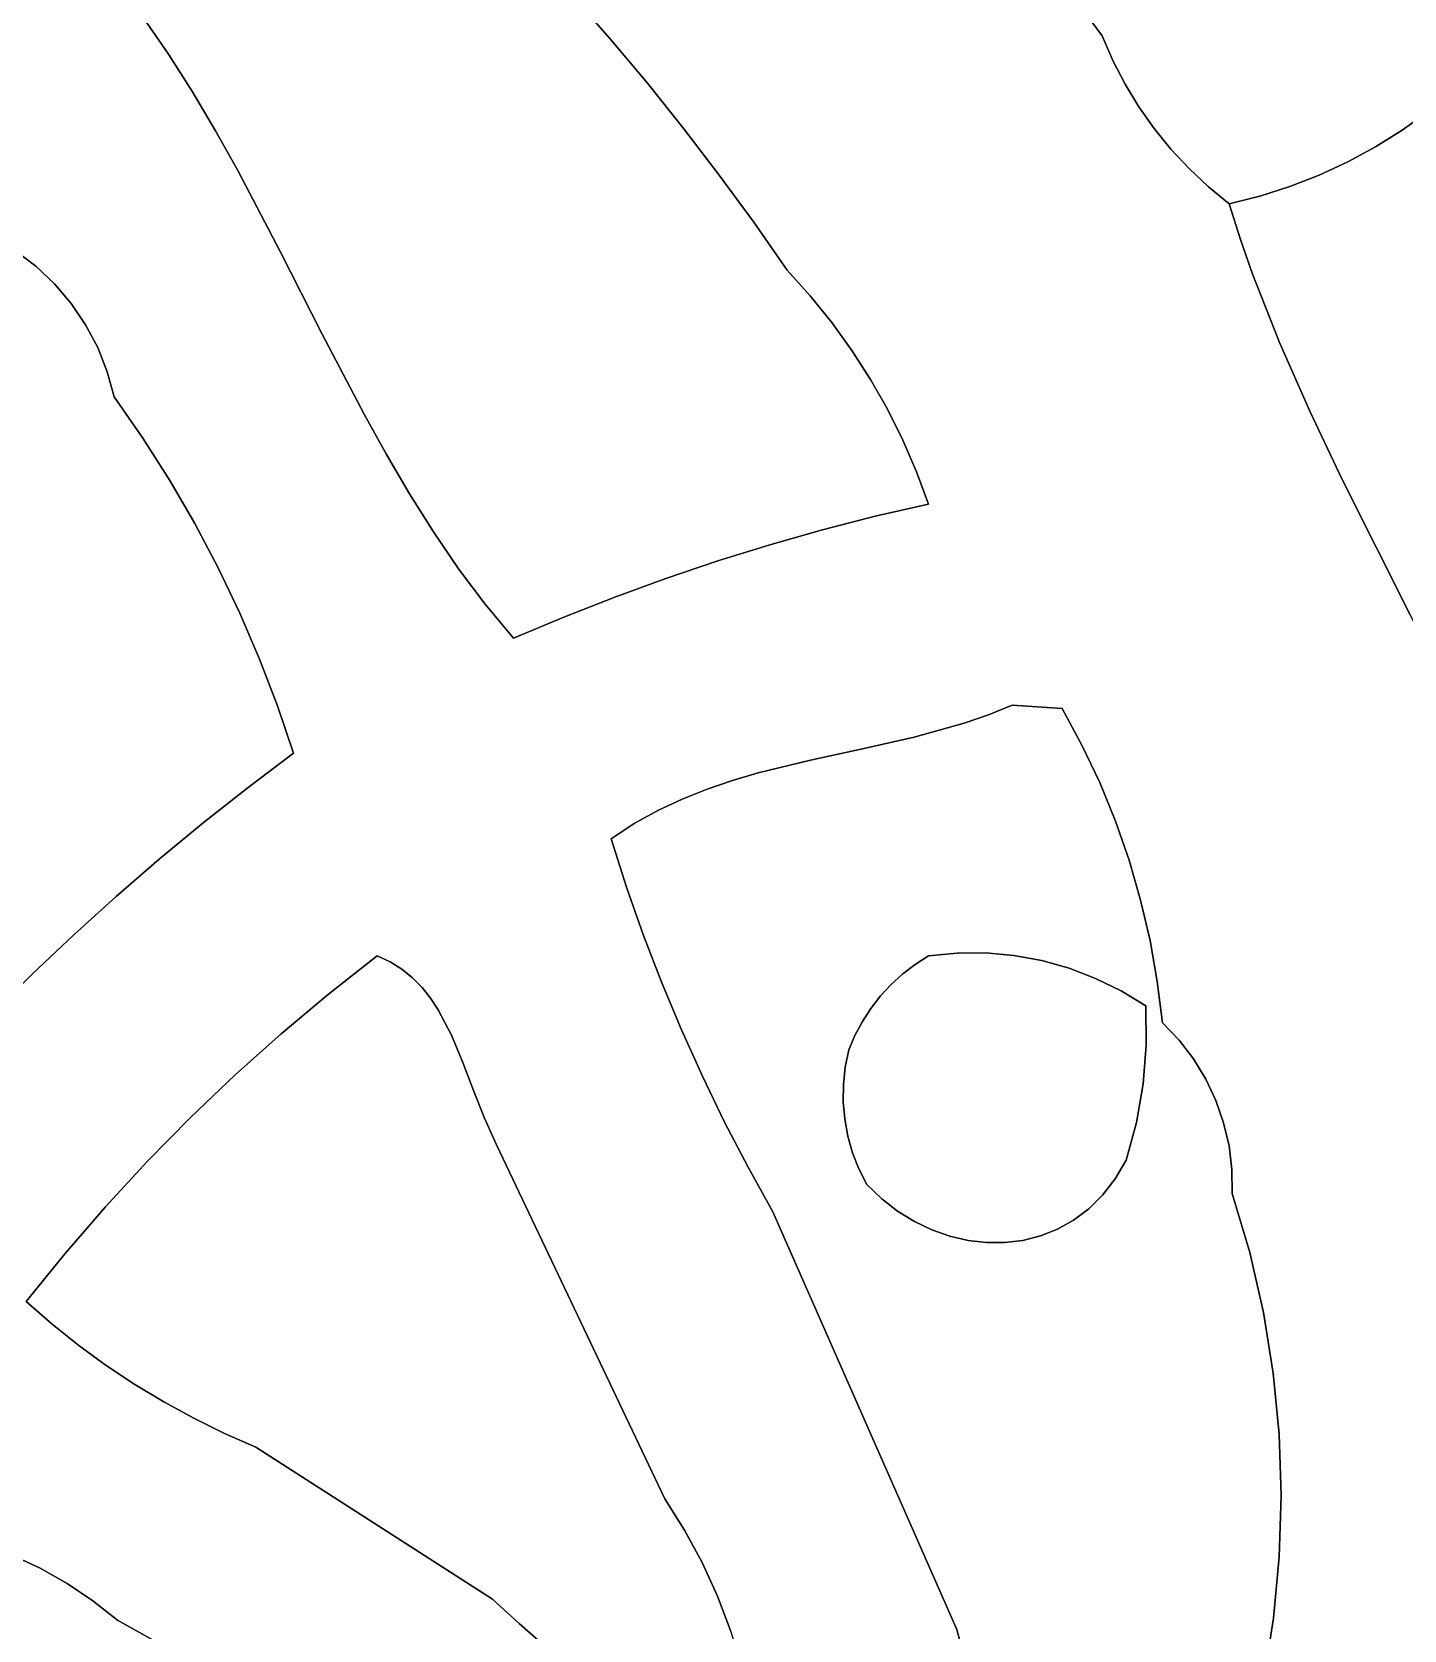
# Model space of a CAD drawing. Header units: inches. Extents: x 36.3 to 71.4, y 17.4 to 61.7.
# Drawn here: x 61.418 to 64.302, y 33.461 to 36.819 of the extents above; entities that cross this region are included whole.
import ezdxf

# ---------------------------------------------------------------- set-up
doc = ezdxf.new("R2010")
doc.units = ezdxf.units.IN
doc.layers.add('SURFACES_FOR_SKETCHUP', color=7, linetype='Continuous')

msp = doc.modelspace()

# ---------------------------------------------------------------- linework, layer by layer
at = {"layer": 'SURFACES_FOR_SKETCHUP'}
for points, invisible_edges in [([(63.6677, 36.8107), (64.4454, 38.3126), (63.1648, 37.4906)], 3), ([(64.4454, 38.3126), (63.6677, 36.8107), (64.9177, 37.5467)], 3), ([(64.9177, 37.5467), (63.6677, 36.8107), (64.403, 36.6931)], 11), ([(62.5522, 36.8973), (62.633, 36.805), (63.1648, 37.4906)], 10), ([(62.633, 36.805), (62.7117, 36.711), (63.1648, 37.4906)], 10), ([(62.7117, 36.711), (62.7883, 36.6153), (63.1648, 37.4906)], 10), ([(63.6677, 36.8107), (63.1648, 37.4906), (62.7883, 36.6153)], 10), ([(61.7115, 37.0024), (61.7559, 36.6928), (62.3405, 37.1358)], 11), ([(62.3848, 37.0766), (62.3405, 37.1358), (61.7559, 36.6928)], 10), ([(61.7559, 36.6928), (61.8042, 36.6111), (62.3848, 37.0766)], 10), ([(62.4695, 36.9879), (62.3848, 37.0766), (61.8042, 36.6111)], 10), ([(61.6521, 36.8495), (61.7053, 36.7724), (61.7115, 37.0024)], 2), ([(61.7053, 36.7724), (61.7559, 36.6928), (61.7115, 37.0024)], 10), ([(61.8042, 36.6111), (61.8508, 36.5276), (62.4695, 36.9879)], 10), ([(62.5522, 36.8973), (62.4695, 36.9879), (61.8508, 36.5276)], 10), ([(61.9403, 36.3573), (62.5522, 36.8973), (61.8508, 36.5276)], 3), ([(62.633, 36.805), (62.5522, 36.8973), (61.9403, 36.3573)], 10), ([(61.6521, 36.8495), (61.1727, 36.8269), (61.3361, 36.3877)], 11), ([(61.6521, 36.8495), (61.3361, 36.3877), (61.7053, 36.7724)], 3), ([(62.7117, 36.711), (62.633, 36.805), (61.9403, 36.3573)], 10), ([(62.7883, 36.6153), (62.8629, 36.5179), (63.6677, 36.8107)], 10), ([(62.8629, 36.5179), (62.9354, 36.4189), (63.6677, 36.8107)], 10), ([(63.69, 36.7591), (63.6677, 36.8107), (62.9354, 36.4189)], 10), ([(64.3515, 36.6511), (63.6677, 36.8107), (64.2977, 36.6125)], 3), ([(63.69, 36.7591), (64.2977, 36.6125), (63.6677, 36.8107)], 3), ([(64.403, 36.6931), (63.6677, 36.8107), (64.3515, 36.6511)], 3), ([(64.6171, 36.806), (64.403, 36.6931), (64.1717, 35.8784)], 10), ([(64.1717, 35.8784), (64.3145, 35.5943), (64.6171, 36.806)], 10), ([(61.3833, 36.3595), (61.7053, 36.7724), (61.3361, 36.3877)], 3), ([(61.7053, 36.7724), (61.3833, 36.3595), (61.7559, 36.6928)], 3), ([(62.9354, 36.4189), (63.0057, 36.3184), (63.69, 36.7591)], 10), ([(63.0057, 36.3184), (63.0541, 36.2644), (63.69, 36.7591)], 10), ([(63.7156, 36.7093), (63.69, 36.7591), (63.0541, 36.2644)], 10), ([(63.7156, 36.7093), (64.2417, 36.5774), (63.69, 36.7591)], 3), ([(64.2417, 36.5774), (64.2977, 36.6125), (63.69, 36.7591)], 10), ([(61.9403, 36.3573), (62.0279, 36.1852), (62.7117, 36.711)], 10), ([(62.7117, 36.711), (62.0279, 36.1852), (62.7883, 36.6153)], 3), ([(63.0541, 36.2644), (63.0994, 36.2081), (63.7156, 36.7093)], 10), ([(63.7446, 36.6615), (63.7156, 36.7093), (63.0994, 36.2081)], 10), ([(64.1836, 36.5459), (64.2417, 36.5774), (63.7156, 36.7093)], 10), ([(63.7446, 36.6615), (64.1836, 36.5459), (63.7156, 36.7093)], 3), ([(61.4266, 36.3266), (61.7559, 36.6928), (61.3833, 36.3595)], 3), ([(61.7559, 36.6928), (61.4266, 36.3266), (61.8042, 36.6111)], 3), ([(64.3515, 36.6511), (64.1717, 35.8784), (64.403, 36.6931)], 3), ([(63.7767, 36.6159), (63.7446, 36.6615), (63.0994, 36.2081)], 10), ([(63.7767, 36.6159), (64.1836, 36.5459), (63.7446, 36.6615)], 3), ([(64.2977, 36.6125), (64.1717, 35.8784), (64.3515, 36.6511)], 3), ([(61.4659, 36.2893), (61.8042, 36.6111), (61.4266, 36.3266)], 3), ([(61.8042, 36.6111), (61.4659, 36.2893), (61.8508, 36.5276)], 3), ([(62.1173, 36.0146), (62.7883, 36.6153), (62.0279, 36.1852)], 3), ([(62.7883, 36.6153), (62.1173, 36.0146), (62.8629, 36.5179)], 3), ([(63.0994, 36.2081), (63.1416, 36.1495), (63.7767, 36.6159)], 10), ([(63.8119, 36.5726), (63.7767, 36.6159), (63.1416, 36.1495)], 10), ([(64.1836, 36.5459), (63.7767, 36.6159), (64.1237, 36.5182)], 3), ([(63.8119, 36.5726), (64.1237, 36.5182), (63.7767, 36.6159)], 3), ([(64.2417, 36.5774), (64.1035, 36.022), (64.2977, 36.6125)], 3), ([(64.1717, 35.8784), (64.2977, 36.6125), (64.1035, 36.022)], 3), ([(63.1416, 36.1495), (63.1806, 36.0887), (63.8119, 36.5726)], 10), ([(63.85, 36.5317), (63.8119, 36.5726), (63.1806, 36.0887)], 10), ([(63.8119, 36.5726), (63.85, 36.5317), (64.0621, 36.4942)], 10), ([(64.1237, 36.5182), (63.8119, 36.5726), (64.0621, 36.4942)], 3), ([(64.1836, 36.5459), (64.0399, 36.1665), (64.2417, 36.5774)], 3), ([(64.1035, 36.022), (64.2417, 36.5774), (64.0399, 36.1665)], 3), ([(61.5009, 36.2481), (61.8508, 36.5276), (61.4659, 36.2893)], 3), ([(61.5312, 36.2034), (61.8508, 36.5276), (61.5009, 36.2481)], 3), ([(61.8508, 36.5276), (61.5312, 36.2034), (61.9403, 36.3573)], 3), ([(63.1806, 36.0887), (63.2162, 36.026), (63.85, 36.5317)], 10), ([(63.9575, 36.3848), (63.85, 36.5317), (63.2162, 36.026)], 11), ([(63.9575, 36.3848), (63.8909, 36.4934), (63.85, 36.5317)], 9), ([(63.85, 36.5317), (63.8909, 36.4934), (63.9989, 36.4741)], 10), ([(63.9989, 36.4741), (64.0621, 36.4942), (63.85, 36.5317)], 10), ([(64.1237, 36.5182), (64.0399, 36.1665), (64.1836, 36.5459)], 3), ([(62.8629, 36.5179), (62.1173, 36.0146), (62.9354, 36.4189)], 3), ([(63.9989, 36.4741), (63.9575, 36.3848), (64.0621, 36.4942)], 3), ([(63.9829, 36.3118), (64.0621, 36.4942), (63.9575, 36.3848)], 3), ([(64.0399, 36.1665), (64.1237, 36.5182), (63.9829, 36.3118)], 3), ([(64.0621, 36.4942), (63.9829, 36.3118), (64.1237, 36.5182)], 3), ([(63.9575, 36.3848), (63.9345, 36.458), (63.8909, 36.4934)], 8), ([(63.9345, 36.458), (63.9989, 36.4741), (63.8909, 36.4934)], 2), ([(63.9989, 36.4741), (63.9345, 36.458), (63.9575, 36.3848)], 8), ([(62.1637, 35.9309), (62.9354, 36.4189), (62.1173, 36.0146)], 3), ([(62.2118, 35.8488), (62.9354, 36.4189), (62.1637, 35.9309)], 3), ([(62.9354, 36.4189), (62.2118, 35.8488), (63.0057, 36.3184)], 3), ([(60.6179, 35.4739), (61.5913, 36.052), (61.3361, 36.3877)], 3), ([(61.3833, 36.3595), (61.3361, 36.3877), (61.4659, 36.2893)], 10), ([(61.5009, 36.2481), (61.4659, 36.2893), (61.3361, 36.3877)], 10), ([(61.5913, 36.052), (61.5009, 36.2481), (61.3361, 36.3877)], 11), ([(63.9829, 36.3118), (63.9575, 36.3848), (63.2162, 36.026)], 10), ([(61.4659, 36.2893), (61.4266, 36.3266), (61.3833, 36.3595)], 8), ([(61.5566, 36.1556), (61.9403, 36.3573), (61.5312, 36.2034)], 3), ([(61.5767, 36.1049), (61.9403, 36.3573), (61.5566, 36.1556)], 3), ([(61.9403, 36.3573), (61.5767, 36.1049), (62.0279, 36.1852)], 3), ([(62.2118, 35.8488), (62.7508, 35.6708), (63.0057, 36.3184)], 11), ([(62.8595, 35.7075), (63.0057, 36.3184), (62.7508, 35.6708)], 3), ([(63.0057, 36.3184), (62.8595, 35.7075), (63.0541, 36.2644)], 3), ([(63.2162, 36.026), (63.2485, 35.9614), (63.9829, 36.3118)], 10), ([(64.0399, 36.1665), (63.9829, 36.3118), (63.2485, 35.9614)], 10), ([(62.9691, 35.7414), (63.0541, 36.2644), (62.8595, 35.7075)], 3), ([(63.0541, 36.2644), (62.9691, 35.7414), (63.0994, 36.2081)], 3), ([(61.5312, 36.2034), (61.5009, 36.2481), (61.5913, 36.052)], 10), ([(61.5767, 36.1049), (61.5566, 36.1556), (61.5312, 36.2034)], 8), ([(61.5913, 36.052), (61.5767, 36.1049), (61.5312, 36.2034)], 10), ([(63.0994, 36.2081), (62.9691, 35.7414), (63.1416, 36.1495)], 3), ([(61.5767, 36.1049), (61.5913, 36.052), (62.0279, 36.1852)], 10), ([(61.6514, 35.9655), (62.0279, 36.1852), (61.5913, 36.052)], 3), ([(61.708, 35.8767), (62.0279, 36.1852), (61.6514, 35.9655)], 3), ([(62.0279, 36.1852), (61.708, 35.8767), (62.1173, 36.0146)], 3), ([(63.2485, 35.9614), (63.2772, 35.895), (64.0399, 36.1665)], 10), ([(63.2772, 35.895), (63.3025, 35.8271), (64.0399, 36.1665)], 10), ([(64.0399, 36.1665), (63.3025, 35.8271), (64.1035, 36.022)], 3), ([(63.1416, 36.1495), (62.9691, 35.7414), (63.1806, 36.0887)], 3), ([(63.0795, 35.7727), (63.1806, 36.0887), (62.9691, 35.7414)], 3), ([(63.1806, 36.0887), (63.0795, 35.7727), (63.2162, 36.026)], 3), ([(61.5913, 36.052), (60.6179, 35.4739), (61.6514, 35.9655)], 3), ([(63.2162, 36.026), (63.0795, 35.7727), (63.2485, 35.9614)], 3), ([(61.7609, 35.7858), (62.1173, 36.0146), (61.708, 35.8767)], 3), ([(62.1173, 36.0146), (61.7609, 35.7858), (62.1637, 35.9309)], 3), ([(63.5834, 35.3976), (64.1035, 36.022), (63.3025, 35.8271)], 11), ([(64.1035, 36.022), (63.5834, 35.3976), (64.1717, 35.8784)], 3), ([(61.6514, 35.9655), (60.6179, 35.4739), (61.708, 35.8767)], 3), ([(63.1906, 35.8012), (63.2485, 35.9614), (63.0795, 35.7727)], 3), ([(63.2772, 35.895), (63.2485, 35.9614), (63.1906, 35.8012)], 10), ([(61.81, 35.6929), (62.1637, 35.9309), (61.7609, 35.7858)], 3), ([(62.1637, 35.9309), (61.81, 35.6929), (62.2118, 35.8488)], 3), ([(63.3025, 35.8271), (63.2772, 35.895), (63.1906, 35.8012)], 2), ([(61.7609, 35.7858), (61.708, 35.8767), (60.6179, 35.4739)], 10), ([(64.1717, 35.8784), (63.5834, 35.3976), (64.3145, 35.5943)], 3), ([(61.8554, 35.5981), (62.2118, 35.8488), (61.81, 35.6929)], 3), ([(62.2118, 35.8488), (61.8554, 35.5981), (62.2621, 35.7688)], 3), ([(62.2621, 35.7688), (62.7508, 35.6708), (62.2118, 35.8488)], 3), ([(63.1906, 35.8012), (63.3777, 35.3666), (63.3025, 35.8271)], 3), ([(63.4286, 35.3843), (63.3025, 35.8271), (63.3777, 35.3666)], 3), ([(63.478, 35.4046), (63.3025, 35.8271), (63.4286, 35.3843)], 3), ([(63.5834, 35.3976), (63.3025, 35.8271), (63.478, 35.4046)], 3), ([(63.0795, 35.7727), (63.2724, 35.3373), (63.1906, 35.8012)], 3), ([(63.3777, 35.3666), (63.1906, 35.8012), (63.2724, 35.3373)], 3), ([(60.6179, 35.4739), (61.5955, 35.0025), (61.7609, 35.7858)], 11), ([(61.6861, 35.0807), (61.7609, 35.7858), (61.5955, 35.0025)], 3), ([(61.81, 35.6929), (61.7609, 35.7858), (61.6861, 35.0807)], 10), ([(61.8969, 35.5014), (62.2621, 35.7688), (61.8554, 35.5981)], 3), ([(62.2621, 35.7688), (61.8969, 35.5014), (62.315, 35.6912)], 3), ([(62.315, 35.6912), (62.6431, 35.6315), (62.2621, 35.7688)], 3), ([(62.7508, 35.6708), (62.2621, 35.7688), (62.6431, 35.6315)], 3), ([(62.9691, 35.7414), (63.164, 35.3127), (63.0795, 35.7727)], 3), ([(63.2724, 35.3373), (63.0795, 35.7727), (63.164, 35.3127)], 3), ([(62.8595, 35.7075), (63.0542, 35.2889), (62.9691, 35.7414)], 3), ([(63.164, 35.3127), (62.9691, 35.7414), (63.0542, 35.2889)], 3), ([(61.8554, 35.5981), (61.81, 35.6929), (61.6861, 35.0807)], 10), ([(61.9345, 35.4031), (62.315, 35.6912), (61.8969, 35.5014)], 3), ([(62.315, 35.6912), (61.9345, 35.4031), (62.371, 35.6165)], 3), ([(62.371, 35.6165), (62.5363, 35.5896), (62.315, 35.6912)], 3), ([(62.6431, 35.6315), (62.315, 35.6912), (62.5363, 35.5896)], 3), ([(62.7508, 35.6708), (62.9447, 35.262), (62.8595, 35.7075)], 3), ([(63.0542, 35.2889), (62.8595, 35.7075), (62.9447, 35.262)], 3), ([(62.6431, 35.6315), (62.8372, 35.2281), (62.7508, 35.6708)], 3), ([(62.9447, 35.262), (62.7508, 35.6708), (62.8906, 35.2462)], 3), ([(62.8906, 35.2462), (62.7508, 35.6708), (62.8372, 35.2281)], 3), ([(62.5363, 35.5896), (62.7848, 35.2073), (62.6431, 35.6315)], 3), ([(62.8372, 35.2281), (62.6431, 35.6315), (62.7848, 35.2073)], 3), ([(61.6861, 35.0807), (61.7784, 35.157), (61.8554, 35.5981)], 10), ([(61.8969, 35.5014), (61.8554, 35.5981), (61.7784, 35.157)], 10), ([(61.9682, 35.3033), (62.371, 35.6165), (61.9345, 35.4031)], 3), ([(62.371, 35.6165), (61.9682, 35.3033), (62.4305, 35.545)], 3), ([(62.371, 35.6165), (62.4305, 35.545), (62.5363, 35.5896)], 8), ([(62.5363, 35.5896), (62.4305, 35.545), (62.6836, 35.1556)], 10), ([(62.5363, 35.5896), (62.6836, 35.1556), (62.7335, 35.1833)], 9), ([(62.5363, 35.5896), (62.7335, 35.1833), (62.7848, 35.2073)], 9), ([(63.6249, 35.3206), (64.3145, 35.5943), (63.5834, 35.3976)], 3), ([(63.6622, 35.2417), (64.3145, 35.5943), (63.6249, 35.3206)], 3), ([(64.3145, 35.5943), (63.6622, 35.2417), (64.3852, 35.4538)], 3), ([(62.6353, 35.1237), (62.4305, 35.545), (61.9682, 35.3033)], 11), ([(62.6353, 35.1237), (62.6836, 35.1556), (62.4305, 35.545)], 10), ([(61.7784, 35.157), (61.8725, 35.2312), (61.8969, 35.5014)], 10), ([(61.9345, 35.4031), (61.8969, 35.5014), (61.8725, 35.2312)], 10), ([(61.5955, 35.0025), (60.6179, 35.4739), (61.5066, 34.9222)], 3), ([(61.5066, 34.9222), (60.6179, 35.4739), (61.4196, 34.84)], 3), ([(61.4196, 34.84), (60.6179, 35.4739), (61.3343, 34.7558)], 3), ([(63.6952, 35.161), (64.3852, 35.4538), (63.6622, 35.2417)], 3), ([(63.7239, 35.0787), (64.3852, 35.4538), (63.6952, 35.161)], 3), ([(64.3852, 35.4538), (63.7239, 35.0787), (64.4528, 35.3146)], 3), ([(61.9682, 35.3033), (61.9345, 35.4031), (61.8725, 35.2312)], 2), ([(63.4286, 35.3843), (63.6249, 35.3206), (63.478, 35.4046)], 3), ([(63.5834, 35.3976), (63.478, 35.4046), (63.6249, 35.3206)], 2), ([(63.2724, 35.3373), (63.3625, 34.8837), (63.3777, 35.3666)], 3), ([(63.4225, 34.884), (63.3777, 35.3666), (63.3625, 34.8837)], 3), ([(63.3777, 35.3666), (63.6622, 35.2417), (63.4286, 35.3843)], 3), ([(63.3777, 35.3666), (63.4225, 34.884), (63.6622, 35.2417)], 11), ([(63.6249, 35.3206), (63.4286, 35.3843), (63.6622, 35.2417)], 3), ([(63.164, 35.3127), (63.3025, 34.8779), (63.2724, 35.3373)], 3), ([(63.3625, 34.8837), (63.2724, 35.3373), (63.3025, 34.8779)], 3), ([(61.9682, 35.3033), (61.8725, 35.2312), (62.1437, 34.8779)], 10), ([(61.9682, 35.3033), (62.1437, 34.8779), (62.6353, 35.1237)], 11), ([(63.0542, 35.2889), (62.9447, 35.262), (63.2483, 34.8398)], 10), ([(63.0542, 35.2889), (63.3025, 34.8779), (63.164, 35.3127)], 3), ([(63.0542, 35.2889), (63.2483, 34.8398), (63.2745, 34.8599)], 9), ([(63.0542, 35.2889), (63.2745, 34.8599), (63.3025, 34.8779)], 9), ([(63.7482, 34.9951), (64.4528, 35.3146), (63.7239, 35.0787)], 3), ([(63.768, 34.9102), (64.4528, 35.3146), (63.7482, 34.9951)], 3), ([(64.4528, 35.3146), (63.768, 34.9102), (64.5974, 34.9523)], 3), ([(62.9447, 35.262), (62.8906, 35.2462), (63.2017, 34.7935)], 10), ([(63.2017, 34.7935), (63.224, 34.8176), (62.9447, 35.262)], 10), ([(63.224, 34.8176), (63.2483, 34.8398), (62.9447, 35.262)], 10), ([(61.8725, 35.2312), (61.7784, 35.157), (62.1437, 34.8779)], 10), ([(62.8372, 35.2281), (62.7038, 34.9209), (62.8906, 35.2462)], 3), ([(62.8906, 35.2462), (62.7038, 34.9209), (63.2017, 34.7935)], 11), ([(62.7848, 35.2073), (62.7038, 34.9209), (62.8372, 35.2281)], 3), ([(63.6622, 35.2417), (63.4225, 34.884), (63.6952, 35.161)], 3), ([(62.6681, 35.0218), (62.7038, 34.9209), (62.7848, 35.2073)], 10), ([(62.7335, 35.1833), (62.6681, 35.0218), (62.7848, 35.2073)], 3), ([(61.7784, 35.157), (61.6861, 35.0807), (62.0416, 34.7976)], 10), ([(62.0416, 34.7976), (62.1437, 34.8779), (61.7784, 35.157)], 10), ([(62.6353, 35.1237), (62.6681, 35.0218), (62.6836, 35.1556)], 2), ([(62.6836, 35.1556), (62.6681, 35.0218), (62.7335, 35.1833)], 3), ([(63.4819, 34.8787), (63.6952, 35.161), (63.4225, 34.884)], 3), ([(63.6952, 35.161), (63.4819, 34.8787), (63.7239, 35.0787)], 3), ([(62.1713, 34.8654), (62.6353, 35.1237), (62.1437, 34.8779)], 3), ([(62.196, 34.85), (62.6353, 35.1237), (62.1713, 34.8654)], 3), ([(62.196, 34.85), (62.2182, 34.8319), (62.6353, 35.1237)], 10), ([(62.2182, 34.8319), (62.2381, 34.8114), (62.6353, 35.1237)], 10), ([(62.6681, 35.0218), (62.6353, 35.1237), (62.2381, 34.8114)], 10), ([(61.6861, 35.0807), (61.5955, 35.0025), (61.9422, 34.7142)], 10), ([(61.9422, 34.7142), (62.0416, 34.7976), (61.6861, 35.0807)], 10), ([(63.5406, 34.868), (63.7239, 35.0787), (63.4819, 34.8787)], 3), ([(63.7239, 35.0787), (63.5406, 34.868), (63.7482, 34.9951)], 3), ([(62.2381, 34.8114), (62.2559, 34.7888), (62.6681, 35.0218)], 10), ([(62.2559, 34.7888), (62.272, 34.7644), (62.6681, 35.0218)], 10), ([(62.7038, 34.9209), (62.6681, 35.0218), (62.272, 34.7644)], 10), ([(61.5955, 35.0025), (61.5066, 34.9222), (61.8456, 34.6277)], 10), ([(61.8456, 34.6277), (61.9422, 34.7142), (61.5955, 35.0025)], 10), ([(63.5979, 34.8519), (63.7482, 34.9951), (63.5406, 34.868)], 3), ([(63.6537, 34.8306), (63.7482, 34.9951), (63.5979, 34.8519)], 3), ([(63.7482, 34.9951), (63.6537, 34.8306), (63.768, 34.9102)], 3), ([(63.7833, 34.8242), (64.5974, 34.9523), (63.768, 34.9102)], 3), ([(63.8593, 34.6613), (64.5974, 34.9523), (63.7833, 34.8242)], 11), ([(64.5974, 34.9523), (63.8593, 34.6613), (64.6045, 34.9)], 3), ([(61.5066, 34.9222), (61.4196, 34.84), (61.7518, 34.5382)], 10), ([(61.7518, 34.5382), (61.8456, 34.6277), (61.5066, 34.9222)], 10), ([(62.272, 34.7644), (62.2999, 34.7112), (62.7038, 34.9209)], 10), ([(62.7422, 34.8211), (62.7038, 34.9209), (62.2999, 34.7112)], 10), ([(62.7038, 34.9209), (62.7422, 34.8211), (63.2017, 34.7935)], 10), ([(63.4225, 34.884), (63.1232, 34.5714), (63.4819, 34.8787)], 3), ([(63.1232, 34.5714), (63.4225, 34.884), (63.1235, 34.6078)], 3), ([(63.1235, 34.6078), (63.4225, 34.884), (63.1636, 34.74)], 11), ([(63.1815, 34.7675), (63.1636, 34.74), (63.4225, 34.884)], 10), ([(63.2017, 34.7935), (63.1815, 34.7675), (63.4225, 34.884)], 10), ([(63.224, 34.8176), (63.2017, 34.7935), (63.4225, 34.884)], 10), ([(63.3625, 34.8837), (63.224, 34.8176), (63.4225, 34.884)], 3), ([(63.2483, 34.8398), (63.224, 34.8176), (63.3625, 34.8837)], 10), ([(63.2745, 34.8599), (63.2483, 34.8398), (63.3625, 34.8837)], 10), ([(63.3025, 34.8779), (63.2745, 34.8599), (63.3625, 34.8837)], 2), ([(63.7075, 34.8041), (63.768, 34.9102), (63.6537, 34.8306)], 3), ([(63.7833, 34.8242), (63.768, 34.9102), (63.7075, 34.8041)], 10), ([(63.8852, 34.6188), (64.6045, 34.9), (63.8593, 34.6613)], 3), ([(64.6045, 34.9), (63.8852, 34.6188), (64.6148, 34.8484)], 3), ([(62.1437, 34.8779), (62.0416, 34.7976), (62.1713, 34.8654)], 2), ([(62.196, 34.85), (62.1713, 34.8654), (62.0416, 34.7976)], 10), ([(62.2182, 34.8319), (62.196, 34.85), (62.0416, 34.7976)], 10), ([(63.3093, 34.3021), (63.4819, 34.8787), (63.1232, 34.5714)], 11), ([(63.3093, 34.3021), (63.3471, 34.2887), (63.4819, 34.8787)], 10), ([(63.3471, 34.2887), (63.3855, 34.2798), (63.4819, 34.8787)], 10), ([(63.3855, 34.2798), (63.4242, 34.2753), (63.4819, 34.8787)], 10), ([(63.7393, 34.528), (63.4819, 34.8787), (63.4242, 34.2753)], 11), ([(63.5406, 34.868), (63.4819, 34.8787), (63.7393, 34.528)], 10), ([(63.5406, 34.868), (63.7535, 34.6087), (63.5979, 34.8519)], 3), ([(63.7535, 34.6087), (63.5406, 34.868), (63.7393, 34.528)], 3), ([(63.5979, 34.8519), (63.7535, 34.6087), (63.6537, 34.8306)], 3), ([(61.3343, 34.7558), (61.6609, 34.4458), (61.4196, 34.84)], 3), ([(61.7518, 34.5382), (61.4196, 34.84), (61.6609, 34.4458)], 3), ([(62.2381, 34.8114), (62.2182, 34.8319), (62.0416, 34.7976)], 10), ([(62.2999, 34.7112), (62.324, 34.654), (62.7422, 34.8211)], 10), ([(62.324, 34.654), (62.3463, 34.5951), (62.7422, 34.8211)], 10), ([(62.7834, 34.7224), (62.7422, 34.8211), (62.3463, 34.5951)], 10), ([(62.7422, 34.8211), (62.7834, 34.7224), (63.1636, 34.74)], 10), ([(63.1636, 34.74), (63.1815, 34.7675), (62.7422, 34.8211)], 10), ([(63.1815, 34.7675), (63.2017, 34.7935), (62.7422, 34.8211)], 10), ([(63.7075, 34.8041), (63.6537, 34.8306), (63.7601, 34.6904)], 10), ([(63.7601, 34.6904), (63.6537, 34.8306), (63.7535, 34.6087)], 3), ([(63.7589, 34.7725), (63.7833, 34.8242), (63.7075, 34.8041)], 3), ([(63.794, 34.7374), (63.7833, 34.8242), (63.7589, 34.7725)], 10), ([(63.7833, 34.8242), (63.794, 34.7374), (63.8289, 34.7009)], 8), ([(63.7833, 34.8242), (63.8289, 34.7009), (63.8593, 34.6613)], 9), ([(63.9064, 34.5739), (64.6148, 34.8484), (63.8852, 34.6188)], 3), ([(64.6148, 34.8484), (63.9064, 34.5739), (64.6283, 34.7976)], 3), ([(62.0416, 34.7976), (61.9422, 34.7142), (62.2999, 34.7112)], 10), ([(62.2559, 34.7888), (62.2381, 34.8114), (62.0416, 34.7976)], 10), ([(62.272, 34.7644), (62.2559, 34.7888), (62.0416, 34.7976)], 10), ([(62.272, 34.7644), (62.0416, 34.7976), (62.2999, 34.7112)], 3), ([(63.7589, 34.7725), (63.7075, 34.8041), (63.7601, 34.6904)], 2), ([(63.9227, 34.5271), (64.6283, 34.7976), (63.9064, 34.5739)], 3), ([(64.6283, 34.7976), (63.9227, 34.5271), (64.645, 34.7479)], 3), ([(61.3343, 34.7558), (61.251, 34.6698), (61.6609, 34.4458)], 10), ([(63.794, 34.7374), (63.7589, 34.7725), (63.7601, 34.6904)], 9), ([(62.3463, 34.5951), (62.3691, 34.5367), (62.7834, 34.7224)], 10), ([(62.3691, 34.5367), (62.3944, 34.4811), (62.7834, 34.7224)], 10), ([(62.8274, 34.6249), (62.7834, 34.7224), (62.3944, 34.4811)], 10), ([(63.148, 34.7108), (63.1636, 34.74), (62.7834, 34.7224)], 10), ([(62.7834, 34.7224), (62.8274, 34.6249), (63.1348, 34.6804)], 10), ([(63.1348, 34.6804), (63.148, 34.7108), (62.7834, 34.7224)], 10), ([(63.1274, 34.6442), (63.1235, 34.6078), (63.1636, 34.74)], 10), ([(63.148, 34.7108), (63.1274, 34.6442), (63.1636, 34.74)], 3), ([(63.794, 34.7374), (63.7601, 34.6904), (63.8289, 34.7009)], 3), ([(63.934, 34.4787), (64.645, 34.7479), (63.9227, 34.5271)], 3), ([(64.645, 34.7479), (63.934, 34.4787), (64.6647, 34.6993)], 3), ([(61.8456, 34.6277), (62.3691, 34.5367), (61.9422, 34.7142)], 3), ([(62.3463, 34.5951), (61.9422, 34.7142), (62.3691, 34.5367)], 3), ([(62.324, 34.654), (62.2999, 34.7112), (61.9422, 34.7142)], 10), ([(62.324, 34.654), (61.9422, 34.7142), (62.3463, 34.5951)], 3), ([(63.1348, 34.6804), (63.1274, 34.6442), (63.148, 34.7108)], 2), ([(63.7535, 34.6087), (63.8593, 34.6613), (63.7601, 34.6904)], 3), ([(63.8289, 34.7009), (63.7601, 34.6904), (63.8593, 34.6613)], 3), ([(64.6647, 34.6993), (63.934, 34.4787), (64.6875, 34.652)], 3), ([(61.2199, 34.6212), (61.573, 34.3504), (61.251, 34.6698)], 3), ([(61.6609, 34.4458), (61.251, 34.6698), (61.573, 34.3504)], 3), ([(63.1274, 34.6442), (63.1348, 34.6804), (62.8274, 34.6249)], 10), ([(63.8852, 34.6188), (63.8593, 34.6613), (63.7535, 34.6087)], 10), ([(63.9401, 34.429), (64.6875, 34.652), (63.934, 34.4787)], 3), ([(64.6875, 34.652), (63.9401, 34.429), (64.7134, 34.6061)], 3), ([(61.1868, 34.574), (61.573, 34.3504), (61.2199, 34.6212)], 3), ([(61.7518, 34.5382), (62.3944, 34.4811), (61.8456, 34.6277)], 3), ([(62.3691, 34.5367), (61.8456, 34.6277), (62.3944, 34.4811)], 3), ([(62.874, 34.5287), (62.8274, 34.6249), (62.3944, 34.4811)], 10), ([(63.1235, 34.6078), (63.1274, 34.6442), (62.8274, 34.6249)], 10), ([(62.8274, 34.6249), (62.874, 34.5287), (63.1235, 34.6078)], 10), ([(63.9064, 34.5739), (63.8852, 34.6188), (63.7535, 34.6087)], 10), ([(63.1232, 34.5714), (63.1235, 34.6078), (62.874, 34.5287)], 10), ([(63.7535, 34.6087), (63.7393, 34.528), (63.9064, 34.5739)], 10), ([(63.9776, 34.2543), (64.7134, 34.6061), (63.9401, 34.429)], 11), ([(64.7134, 34.6061), (63.9776, 34.2543), (64.7421, 34.5619)], 3), ([(61.1518, 34.5282), (61.4881, 34.2523), (61.1868, 34.574)], 3), ([(61.573, 34.3504), (61.1868, 34.574), (61.4881, 34.2523)], 3), ([(63.1232, 34.5714), (62.874, 34.5287), (63.1263, 34.5351)], 3), ([(63.1263, 34.5351), (63.3093, 34.3021), (63.1232, 34.5714)], 3), ([(63.9064, 34.5739), (63.7393, 34.528), (63.9227, 34.5271)], 3), ([(64.0063, 34.1283), (64.7421, 34.5619), (63.9776, 34.2543)], 3), ([(64.0268, 34.001), (64.7421, 34.5619), (64.0063, 34.1283)], 3), ([(64.9504, 33.5319), (64.7421, 34.5619), (64.0268, 34.001)], 10), ([(61.115, 34.484), (61.4881, 34.2523), (61.1518, 34.5282)], 3), ([(61.7518, 34.5382), (61.6609, 34.4458), (61.8232, 33.8747)], 10), ([(61.889, 33.8459), (61.7518, 34.5382), (61.8232, 33.8747)], 3), ([(61.889, 33.8459), (62.3944, 34.4811), (61.7518, 34.5382)], 11), ([(62.9234, 34.4337), (62.874, 34.5287), (62.3944, 34.4811)], 10), ([(62.9234, 34.4337), (63.1263, 34.5351), (62.874, 34.5287)], 3), ([(63.1263, 34.5351), (62.9234, 34.4337), (63.1329, 34.4993)], 3), ([(63.1263, 34.5351), (63.1329, 34.4993), (63.2727, 34.3197)], 10), ([(63.3093, 34.3021), (63.1263, 34.5351), (63.2727, 34.3197)], 3), ([(63.4242, 34.2753), (63.4627, 34.2753), (63.7393, 34.528)], 10), ([(63.6683, 34.3754), (63.7393, 34.528), (63.4627, 34.2753)], 11), ([(63.6946, 34.4095), (63.7393, 34.528), (63.6683, 34.3754)], 3), ([(63.7175, 34.4488), (63.7393, 34.528), (63.6946, 34.4095)], 2), ([(63.7175, 34.4488), (63.934, 34.4787), (63.7393, 34.528)], 3), ([(63.9227, 34.5271), (63.7393, 34.528), (63.934, 34.4787)], 3), ([(61.4881, 34.2523), (61.115, 34.484), (61.4063, 34.1514)], 3), ([(62.3859, 33.5263), (62.3944, 34.4811), (61.889, 33.8459)], 3), ([(62.3944, 34.4811), (62.3859, 33.5263), (62.7485, 33.7373)], 3), ([(62.3944, 34.4811), (62.7485, 33.7373), (62.9754, 34.3402)], 10), ([(62.9754, 34.3402), (62.9234, 34.4337), (62.3944, 34.4811)], 10), ([(63.1329, 34.4993), (62.9234, 34.4337), (63.1429, 34.4643)], 3), ([(63.2374, 34.3414), (63.2727, 34.3197), (63.1329, 34.4993)], 10), ([(63.1329, 34.4993), (63.1429, 34.4643), (63.2374, 34.3414)], 10), ([(62.9754, 34.3402), (63.1429, 34.4643), (62.9234, 34.4337)], 3), ([(63.1429, 34.4643), (62.9754, 34.3402), (63.1563, 34.4302)], 3), ([(63.1563, 34.4302), (63.2041, 34.3674), (63.1429, 34.4643)], 3), ([(63.2374, 34.3414), (63.1429, 34.4643), (63.2041, 34.3674)], 3), ([(63.7175, 34.4488), (63.6946, 34.4095), (63.9408, 34.3786)], 10), ([(63.9401, 34.429), (63.934, 34.4787), (63.7175, 34.4488)], 10), ([(63.9408, 34.3786), (63.9401, 34.429), (63.7175, 34.4488)], 10), ([(61.6609, 34.4458), (61.573, 34.3504), (61.6958, 33.9406)], 10), ([(61.6958, 33.9406), (61.7587, 33.9063), (61.6609, 34.4458)], 10), ([(61.7587, 33.9063), (61.8232, 33.8747), (61.6609, 34.4458)], 10), ([(63.1563, 34.4302), (62.9754, 34.3402), (63.173, 34.3973)], 3), ([(63.173, 34.3973), (63.2041, 34.3674), (63.1563, 34.4302)], 2), ([(63.9401, 34.429), (63.9408, 34.3786), (63.9776, 34.2543)], 8), ([(63.173, 34.3973), (62.9754, 34.3402), (63.2041, 34.3674)], 3), ([(63.6946, 34.4095), (63.6683, 34.3754), (63.9408, 34.3786)], 10), ([(61.4881, 34.2523), (61.5747, 34.0173), (61.573, 34.3504)], 3), ([(61.6344, 33.9776), (61.6958, 33.9406), (61.573, 34.3504)], 10), ([(61.5747, 34.0173), (61.6344, 33.9776), (61.573, 34.3504)], 10), ([(63.2041, 34.3674), (62.9754, 34.3402), (63.2374, 34.3414)], 3), ([(63.4627, 34.2753), (63.5007, 34.28), (63.6683, 34.3754)], 10), ([(63.6391, 34.3464), (63.6683, 34.3754), (63.5007, 34.28)], 10), ([(63.5007, 34.28), (63.5377, 34.2893), (63.6391, 34.3464)], 10), ([(63.6073, 34.3225), (63.6391, 34.3464), (63.5377, 34.2893)], 10), ([(63.6391, 34.3464), (63.6073, 34.3225), (63.9776, 34.2543)], 10), ([(63.6683, 34.3754), (63.6391, 34.3464), (63.9776, 34.2543)], 10), ([(63.9408, 34.3786), (63.6683, 34.3754), (63.9776, 34.2543)], 3), ([(62.7485, 33.7373), (62.7899, 33.6715), (62.9754, 34.3402)], 10), ([(63.3617, 33.4624), (62.9754, 34.3402), (62.7899, 33.6715)], 10), ([(63.2374, 34.3414), (62.9754, 34.3402), (63.2727, 34.3197)], 3), ([(63.2727, 34.3197), (62.9754, 34.3402), (63.3093, 34.3021)], 3), ([(63.3617, 33.4624), (63.3093, 34.3021), (62.9754, 34.3402)], 3), ([(63.5377, 34.2893), (63.5734, 34.3035), (63.6073, 34.3225)], 8), ([(63.6073, 34.3225), (63.5734, 34.3035), (64.0063, 34.1283)], 10), ([(64.0063, 34.1283), (63.9776, 34.2543), (63.6073, 34.3225)], 10), ([(63.3093, 34.3021), (63.3617, 33.4624), (63.3471, 34.2887)], 3), ([(63.3471, 34.2887), (63.3617, 33.4624), (63.3855, 34.2798)], 3), ([(63.3617, 33.4624), (64.0393, 33.8727), (63.5007, 34.28)], 11), ([(63.4627, 34.2753), (63.3617, 33.4624), (63.5007, 34.28)], 3), ([(63.3855, 34.2798), (63.3617, 33.4624), (63.4242, 34.2753)], 3), ([(63.5377, 34.2893), (63.5007, 34.28), (64.0393, 33.8727)], 10), ([(63.5734, 34.3035), (63.5377, 34.2893), (64.0268, 34.001)], 10), ([(64.0393, 33.8727), (64.0268, 34.001), (63.5377, 34.2893)], 10), ([(64.0268, 34.001), (64.0063, 34.1283), (63.5734, 34.3035)], 10), ([(61.4063, 34.1514), (61.4606, 34.1042), (61.4881, 34.2523)], 2), ([(61.4606, 34.1042), (61.5167, 34.0595), (61.4881, 34.2523)], 10), ([(61.5747, 34.0173), (61.4881, 34.2523), (61.5167, 34.0595)], 3), ([(63.4242, 34.2753), (63.3617, 33.4624), (63.4627, 34.2753)], 3), ([(61.4063, 34.1514), (61.1903, 33.6749), (61.4606, 34.1042)], 3), ([(61.254, 33.661), (61.4606, 34.1042), (61.1903, 33.6749)], 3), ([(61.4606, 34.1042), (61.254, 33.661), (61.5167, 34.0595)], 3), ([(61.3163, 33.6423), (61.5167, 34.0595), (61.254, 33.661)], 3), ([(61.5167, 34.0595), (61.3163, 33.6423), (61.5747, 34.0173)], 3), ([(61.377, 33.6191), (61.5747, 34.0173), (61.3163, 33.6423)], 3), ([(61.5747, 34.0173), (61.377, 33.6191), (61.6344, 33.9776)], 3), ([(61.4358, 33.5914), (61.6344, 33.9776), (61.377, 33.6191)], 3), ([(61.6344, 33.9776), (61.4358, 33.5914), (61.6958, 33.9406)], 3), ([(64.0268, 34.001), (64.0393, 33.8727), (64.9504, 33.5319)], 10), ([(61.4923, 33.5593), (61.6958, 33.9406), (61.4358, 33.5914)], 3), ([(61.6958, 33.9406), (61.4923, 33.5593), (61.7587, 33.9063)], 3), ([(61.5465, 33.5229), (61.7587, 33.9063), (61.4923, 33.5593)], 3), ([(61.7587, 33.9063), (61.5465, 33.5229), (61.8232, 33.8747)], 3), ([(61.598, 33.4824), (61.8232, 33.8747), (61.5465, 33.5229)], 3), ([(61.8232, 33.8747), (61.598, 33.4824), (61.889, 33.8459)], 3), ([(61.7242, 33.4113), (61.889, 33.8459), (61.598, 33.4824)], 3), ([(61.8492, 33.338), (61.889, 33.8459), (61.7242, 33.4113)], 3), ([(61.889, 33.8459), (61.8492, 33.338), (62.3859, 33.5263)], 3), ([(64.0393, 33.8727), (63.3617, 33.4624), (64.0436, 33.744)], 3), ([(64.0393, 33.8727), (64.0436, 33.744), (64.9504, 33.5319)], 10), ([(64.0436, 33.744), (63.3617, 33.4624), (64.0397, 33.615)], 3), ([(64.0436, 33.744), (64.0397, 33.615), (64.9504, 33.5319)], 10), ([(62.4421, 33.4749), (62.7485, 33.7373), (62.3859, 33.5263)], 3), ([(62.7485, 33.7373), (62.4421, 33.4749), (62.7899, 33.6715)], 3), ([(62.5062, 33.419), (62.7899, 33.6715), (62.4421, 33.4749)], 3), ([(62.7899, 33.6715), (62.5062, 33.419), (62.8268, 33.6032)], 3), ([(62.7899, 33.6715), (62.8268, 33.6032), (63.3617, 33.4624)], 10), ([(61.377, 33.6191), (61.4173, 33.2394), (61.4358, 33.5914)], 3), ([(64.0397, 33.615), (63.3617, 33.4624), (64.0277, 33.4864)], 3), ([(64.0397, 33.615), (64.0277, 33.4864), (64.9504, 33.5319)], 10), ([(61.4461, 33.2524), (61.4358, 33.5914), (61.4173, 33.2394)], 3), ([(61.4358, 33.5914), (61.4461, 33.2524), (61.4923, 33.5593)], 3), ([(62.5062, 33.419), (62.5761, 33.3616), (62.8268, 33.6032)], 10), ([(62.8589, 33.5329), (62.8268, 33.6032), (62.5761, 33.3616)], 10), ([(62.8268, 33.6032), (62.8589, 33.5329), (63.3617, 33.4624)], 10), ([(61.4766, 33.2627), (61.4923, 33.5593), (61.4461, 33.2524)], 3), ([(61.4923, 33.5593), (61.4766, 33.2627), (61.5465, 33.5229)], 3), ([(61.5079, 33.2698), (61.5465, 33.5229), (61.4766, 33.2627)], 3), ([(61.5465, 33.5229), (61.5079, 33.2698), (61.598, 33.4824)], 3), ([(61.9728, 33.2625), (62.3859, 33.5263), (61.8492, 33.338)], 3), ([(62.095, 33.1849), (62.3859, 33.5263), (61.9728, 33.2625)], 3), ([(62.3859, 33.5263), (62.095, 33.1849), (62.4421, 33.4749)], 3), ([(62.5761, 33.3616), (62.65, 33.3058), (62.8589, 33.5329)], 10), ([(62.8862, 33.4606), (62.8589, 33.5329), (62.65, 33.3058)], 10), ([(62.8589, 33.5329), (62.8862, 33.4606), (63.3617, 33.4624)], 10), ([(64.9917, 32.5601), (64.9504, 33.5319), (63.9963, 33.1611)], 10), ([(64.0054, 33.1997), (63.9963, 33.1611), (64.9504, 33.5319)], 10), ([(64.0111, 33.239), (64.0054, 33.1997), (64.9504, 33.5319)], 10), ([(64.0133, 33.2786), (64.0111, 33.239), (64.9504, 33.5319)], 10), ([(64.0277, 33.4864), (64.0121, 33.3185), (64.9504, 33.5319)], 11), ([(64.0121, 33.3185), (64.0133, 33.2786), (64.9504, 33.5319)], 10), ([(61.5393, 33.2737), (61.598, 33.4824), (61.5079, 33.2698)], 3), ([(61.5704, 33.2744), (61.598, 33.4824), (61.5393, 33.2737)], 3), ([(61.601, 33.272), (61.598, 33.4824), (61.5704, 33.2744)], 3), ([(61.598, 33.4824), (61.601, 33.272), (61.7242, 33.4113)], 3), ([(62.2159, 33.1051), (62.4421, 33.4749), (62.095, 33.1849)], 3), ([(62.4421, 33.4749), (62.2159, 33.1051), (62.5062, 33.419)], 3), ([(63.3806, 33.3909), (64.0277, 33.4864), (63.3617, 33.4624)], 3), ([(64.0277, 33.4864), (63.3806, 33.3909), (64.0074, 33.3584)], 3), ([(64.0277, 33.4864), (64.0074, 33.3584), (64.0121, 33.3185)], 8), ([(62.8862, 33.4606), (62.9086, 33.3867), (63.3617, 33.4624)], 10), ([(62.9086, 33.3867), (62.9261, 33.3113), (63.3617, 33.4624)], 10), ([(63.3806, 33.3909), (63.3617, 33.4624), (62.9261, 33.3113)], 10)]:
    msp.add_3dface(points, dxfattribs=dict(at, invisible_edges=invisible_edges))

doc.saveas('drawing.dxf')
